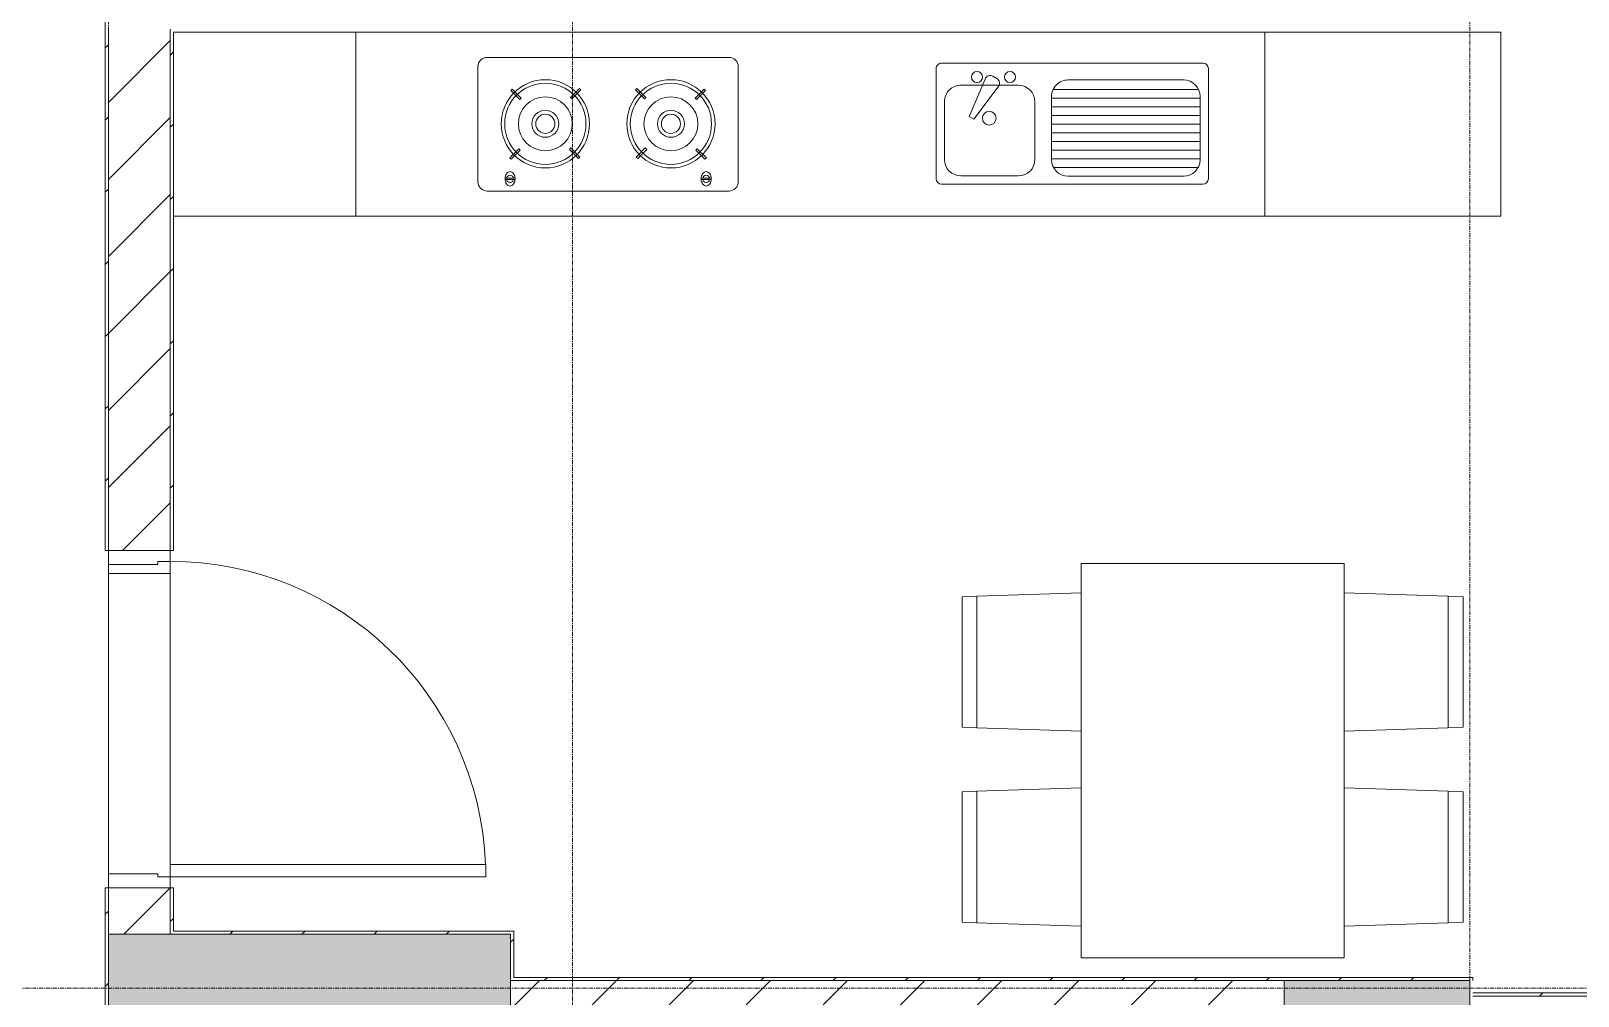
# Model space of a CAD drawing. Header units: millimetres. Extents: x 5357 to 259384, y -16348 to 109893.
# Drawn here: x 44202 to 49203, y 53512 to 56631 of the extents above; entities that cross this region are included whole.
import ezdxf

# ---------------------------------------------------------------- set-up
doc = ezdxf.new("R2010")
doc.units = ezdxf.units.MM
doc.linetypes.add('Grid Line', pattern=[22.225, 12.7, -3.175, 3.175, -3.175])
for name, color, linetype, lineweight in [('0-1', 7, 'Continuous', 5), ('A-DETL-GENF', 92, 'Continuous', 9), ('A-DOOR', 31, 'Continuous', 9), ('A-DOOR-FRAM', 31, 'Continuous', 9), ('A-FLOR-1', 53, 'Continuous', 9), ('A-WALL', 113, 'Continuous', 9), ('A-WALL-3', 113, 'Continuous', 18), ('A-WALL-PATT', 111, 'Continuous', 9), ('A-WALL-PATT-2', 53, 'Continuous', 9), ('I-FURN', 30, 'Continuous', 9), ('I-FURN-1', 254, 'Continuous', 9), ('I-WALL-1', 9, 'Continuous', 18), ('I-WALL-3', 2, 'Continuous', 18), ('S-COLS-1', 253, 'Continuous', 5), ('S-COLS-2', 9, 'Continuous', 18), ('S-GRID-1', 1, 'Grid Line', 9)]:
    doc.layers.add(name, color=color, linetype=linetype, lineweight=lineweight)
pattern_1 = [(45, (0, 0), (-116.67262, 116.67262), [])]
pattern_2 = [(45, (0, 0), (-124.4508, 124.4508), [])]

# ---------------------------------------------------------------- blocks, each defined once
blk = doc.blocks.new('NCV_TKTC_KET CAU_rvt-1-TKCS_MB CẢNH QUAN CÂY XANH')
at = {"layer": 'S-COLS-1'}
for points in [[(44452.6, 53361.9), (45752.6, 53361.9), (45752.6, 53711.9), (44452.6, 53711.9), (44452.6, 53677.2)], [(48852.6, 53362.3), (48852.6, 53562.3), (48252.6, 53562.3), (48252.6, 53362.3)]]:
    blk.add_hatch(color=256, dxfattribs=at).paths.add_polyline_path(points)
at = {"layer": 'S-COLS-2'}
for p, q in [((44452.6, 53711.9), (44452.6, 53361.9)), ((45752.6, 53711.9), (44452.6, 53711.9)), ((45752.6, 53361.9), (45752.6, 53711.9)), ((48252.6, 53562.3), (48252.6, 53362.3)), ((48852.6, 53562.3), (48252.6, 53562.3)), ((48852.6, 53362.3), (48852.6, 53562.3))]:
    blk.add_line(p, q, dxfattribs=at)
blk = doc.blocks.new('HE BEP A - HE BEP A-431959-TKCS_MB CẢNH QUAN CÂY XANH')
at = {"layer": 'I-FURN'}
for p, q in [((3.5, -11), (765.9, -11)), ((3.5, -605.3), (3.5, -11)), ((765.9, -11), (765.9, -605.3)), ((765.9, -11), (765.9, -605.3)), ((4293.5, -11), (765.9, -11)), ((3703.5, -605.3), (3703.5, -11)), ((3279.1, -92.2), (2497.5, -92.2)), ((948.4, -131.7), (948.4, -487.8)), ((1810.5, -114.2), (965.9, -114.2)), ((1028.4, -139.9), (1401.8, -139.9)), ((1562.5, -140.8), (1747.9, -140.8)), ((1828, -487.8), (1828, -131.7)), ((2467.5, -494.2), (2467.5, -122.2)), ((2555.1, -129.3), (2587.6, -129.3)), ((2555.1, -133.3), (2555.1, -129.3)), ((2587.6, -133.3), (2555.1, -133.3)), ((2587.6, -129.3), (2587.6, -133.3)), ((3189, -129.3), (3189, -133.3)), ((3221.5, -129.3), (3189, -129.3)), ((3189, -133.3), (3221.5, -133.3)), ((3221.5, -133.3), (3221.5, -129.3)), ((3309.1, -494.2), (3309.1, -122.2)), ((975, -397.7), (975, -193.3)), ((975, -195.9), (1455.1, -195.9)), ((981.5, -167.9), (1448.7, -167.9)), ((1455.1, -193.3), (1455.1, -397.7)), ((1509.1, -380.9), (1509.1, -194.2)), ((1801.3, -194.2), (1801.3, -380.9)), ((2575.3, -194.9), (2570.9, -199.3)), ((2570.9, -199.3), (2600, -228.4)), ((2604.4, -224), (2575.3, -194.9)), ((2792.8, -197.7), (2763.7, -226.8)), ((2797.2, -202), (2792.8, -197.7)), ((2979.4, -202), (2983.8, -197.7)), ((2983.8, -197.7), (3012.9, -226.8)), ((3172.2, -224), (3201.4, -194.9)), ((3205.8, -199.3), (3176.6, -228.4)), ((3201.4, -194.9), (3205.8, -199.3)), ((975, -223.9), (1455.1, -223.9)), ((2600, -228.4), (2604.4, -224)), ((2763.7, -226.8), (2768.1, -231.2)), ((2768.1, -231.2), (2797.2, -202)), ((3008.5, -231.2), (2979.4, -202)), ((3012.9, -226.8), (3008.5, -231.2)), ((3176.6, -228.4), (3172.2, -224)), ((975, -251.9), (1455.1, -251.9)), ((975, -279.9), (1455.1, -279.9)), ((975, -307.9), (1455.1, -307.9)), ((975, -335.9), (1455.1, -335.9)), ((1706.2, -324.4), (1627.3, -429.4)), ((1670.1, -454.1), (1721.6, -333.3)), ((1721.6, -333.3), (1706.2, -324.4)), ((975, -363.9), (1455.1, -363.9)), ((975, -391.9), (1455.1, -391.9)), ((2573.6, -416.8), (2602.8, -387.7)), ((2607.1, -392.1), (2578, -421.2)), ((2602.8, -387.7), (2607.1, -392.1)), ((2766.5, -394.9), (2770.8, -390.5)), ((2795.6, -424), (2766.5, -394.9)), ((2770.8, -390.5), (2800, -419.6)), ((3005.8, -390.5), (2976.7, -419.6)), ((2981.1, -424), (3010.2, -394.9)), ((3010.2, -394.9), (3005.8, -390.5)), ((3173.9, -387.7), (3169.5, -392.1)), ((3169.5, -392.1), (3198.6, -421.2)), ((3203, -416.8), (3173.9, -387.7)), ((979.9, -419.9), (1450.3, -419.9)), ((1747.9, -434.2), (1562.5, -434.2)), ((2578, -421.2), (2573.6, -416.8)), ((2800, -419.6), (2795.6, -424)), ((2976.7, -419.6), (2981.1, -424)), ((3198.6, -421.2), (3203, -416.8)), ((1401.8, -451.1), (1028.4, -451.1)), ((1644.6, -463.3), (1632.2, -456.1)), ((965.9, -505.3), (1810.5, -505.3)), ((3279.1, -524.2), (2497.5, -524.2)), ((765.9, -605.3), (3.5, -605.3)), ((765.9, -605.3), (4293.5, -605.3))]:
    blk.add_line(p, q, dxfattribs=at)
for centre, radius in [((2685.4, -309.4), 142.6), ((2685.4, -309.4), 131.3), ((3091.2, -309.4), 142.6), ((3091.2, -309.4), 131.3), ((2685.4, -309.4), 87.2), ((3091.2, -309.4), 87.2), ((2685.4, -309.4), 43.6), ((2685.4, -309.4), 30.9), ((3091.2, -309.4), 43.6), ((3091.2, -309.4), 30.9), ((1656.3, -327.5), 22.2), ((1589.4, -460.9), 17.8), ((1696.1, -460.9), 17.8)]:
    blk.add_circle(centre, radius, dxfattribs=at)
for centre, radius, start, end in [((2497.5, -122.2), 30, 90, 180), ((3279.1, -122.2), 30, 360, 90), ((965.9, -131.7), 17.5, 90, 180), ((1028.4, -193.3), 53.3, 90, 180), ((1401.8, -193.3), 53.3, 0, 90), ((1562.5, -194.2), 53.3, 90, 180), ((1747.9, -194.2), 53.3, 0, 90), ((1810.5, -131.7), 17.5, 0, 90), ((2588.6, -131.7), 33.5, 163.9419, 180), ((2588.6, -131.7), 33.5, 180, 196.0581), ((2580.1, -129.2), 24.7, 145.204, 163.9419), ((2580.1, -134.1), 24.7, 196.0581, 214.796), ((2571.3, -131.3), 11.6, 9.7177, 170.2823), ((2571.3, -131.3), 11.6, 189.9102, 350.0898), ((2574.8, -125.5), 18.1, 120.7976, 145.204), ((2574.8, -137.9), 18.1, 214.796, 239.2024), ((2571.4, -119.8), 11.5, 90, 120.7976), ((2571.4, -119.8), 11.5, 59.2024, 90), ((2568, -125.5), 18.1, 34.796, 59.2024), ((2568, -137.9), 18.1, 300.7976, 325.204), ((2562.6, -129.2), 24.7, 16.0581, 34.796), ((2562.6, -134.1), 24.7, 325.204, 343.9419), ((2554.1, -131.7), 33.5, 0, 16.0581), ((2554.1, -131.7), 33.5, 343.9419, 0), ((3222.5, -131.7), 33.5, 163.9419, 180), ((3222.5, -131.7), 33.5, 180, 196.0581), ((3214, -129.2), 24.7, 145.204, 163.9419), ((3214, -134.1), 24.7, 196.0581, 214.796), ((3208.7, -125.5), 18.1, 120.7976, 145.204), ((3208.7, -137.9), 18.1, 214.796, 239.2024), ((3205.3, -131.3), 11.6, 9.7177, 170.2823), ((3205.3, -131.3), 11.6, 189.9102, 350.0898), ((3205.3, -119.8), 11.5, 90, 120.7976), ((3205.3, -119.8), 11.5, 59.2024, 90), ((3201.9, -125.5), 18.1, 34.796, 59.2024), ((3201.9, -137.9), 18.1, 300.7976, 325.204), ((3196.5, -129.2), 24.7, 16.0581, 34.796), ((3196.5, -134.1), 24.7, 325.204, 343.9419), ((3188, -131.7), 33.5, 0, 16.0581), ((3188, -131.7), 33.5, 343.9419, 0), ((2571.4, -143.6), 11.5, 239.2024, 270), ((2571.4, -143.6), 11.5, 270, 300.7976), ((3205.3, -143.6), 11.5, 239.2024, 270), ((3205.3, -143.6), 11.5, 270, 300.7976), ((1028.4, -397.7), 53.3, 180, 270), ((1401.8, -397.7), 53.3, 270, 0), ((1562.5, -380.9), 53.3, 180, 270), ((1747.9, -380.9), 53.3, 270, 0), ((1641, -440.7), 17.8, 140.5382, 240.0479), ((965.9, -487.8), 17.5, 180, 270), ((1653.4, -447.9), 17.8, 240.0479, 339.4621), ((1810.5, -487.8), 17.5, 270, 0), ((2497.5, -494.2), 30, 180, 270), ((3279.1, -494.2), 30, 270, 0)]:
    blk.add_arc(centre, radius, start, end, dxfattribs=at)
at = {"layer": 'I-FURN-1'}
for p, q in [((3.5, -11), (4293.5, -11)), ((3.5, -605.3), (3.5, -11)), ((4293.5, -605.3), (3.5, -605.3))]:
    blk.add_line(p, q, dxfattribs=at)
blk = doc.blocks.new('RES_BAN AN 1 - RES_BAN AN 1-V28-TKCS_MB CẢNH QUAN CÂY XANH')
at = {"layer": 'I-FURN-1'}
for p, q in [((-425, 0), (-425, -1275)), ((425, 0), (-425, 0)), ((425, -1275), (425, 0)), ((-761.9, -113.5), (-809.6, -115.1)), ((-809.6, -115.1), (-809.6, -536.9)), ((-761.9, -113.5), (-425, -102.3)), ((-761.9, -538.5), (-761.9, -113.5)), ((-761.9, -538.5), (-761.9, -113.5)), ((-425, -102.3), (-425, -549.7)), ((425, -102.3), (425, -549.7)), ((761.9, -113.5), (425, -102.3)), ((761.9, -538.5), (761.9, -113.5)), ((761.9, -113.5), (761.9, -538.5)), ((809.6, -115.1), (761.9, -113.5)), ((809.6, -536.9), (809.6, -115.1)), ((-809.6, -536.9), (-761.9, -538.5)), ((-425, -549.7), (-761.9, -538.5)), ((425, -549.7), (761.9, -538.5)), ((761.9, -538.5), (809.6, -536.9)), ((-809.6, -745.3), (-761.9, -743.8)), ((-809.6, -1167.2), (-809.6, -745.3)), ((-761.9, -743.8), (-425, -732.5)), ((-761.9, -1168.8), (-761.9, -743.8)), ((-761.9, -743.8), (-761.9, -1168.8)), ((-425, -732.5), (-425, -1180)), ((425, -732.5), (425, -1180)), ((761.9, -743.8), (425, -732.5)), ((761.9, -743.8), (809.6, -745.3)), ((761.9, -1168.8), (761.9, -743.8)), ((761.9, -1168.8), (761.9, -743.8)), ((809.6, -745.3), (809.6, -1167.2)), ((-761.9, -1168.8), (-809.6, -1167.2)), ((-425, -1180), (-761.9, -1168.8)), ((425, -1180), (761.9, -1168.8)), ((809.6, -1167.2), (761.9, -1168.8)), ((-425, -1275), (425, -1275))]:
    blk.add_line(p, q, dxfattribs=at)
blk = doc.blocks.new('NCV_TKTC_TANG 1_rvt-1-TKCS_MB CẢNH QUAN CÂY XANH')
at = {"layer": 'A-WALL-PATT-2'}
h = blk.add_hatch(dxfattribs=at)
h.set_pattern_fill('FP_10', color=256, style=0, pattern_type=2)
h.set_pattern_definition(pattern_1)
h.paths.add_polyline_path([(44652.6, 53711.9), (44662.6, 53711.9), (44662.6, 53861.9), (44652.6, 53861.9)])
h.paths.add_polyline_path([(44662.6, 54951.9), (44662.6, 56636.9), (44652.6, 56635.9), (44652.6, 54951.9)])
h = blk.add_hatch(dxfattribs=at)
h.set_pattern_fill('FP_10', color=256, style=0, pattern_type=2)
h.set_pattern_definition(pattern_1)
h.paths.add_polyline_path([(45762.6, 53711.9), (45762.6, 53721.9), (44662.6, 53721.9), (44662.6, 53711.9), (45752.6, 53711.9)])
h = blk.add_hatch(dxfattribs=at)
h.set_pattern_fill('FP_10', color=256, style=0, pattern_type=2)
h.set_pattern_definition(pattern_1)
h.paths.add_polyline_path([(45752.6, 53571.9), (45762.6, 53571.9), (45762.6, 53711.9), (45752.6, 53711.9)])
h = blk.add_hatch(dxfattribs=at)
h.set_pattern_fill('FP_10', color=256, style=0, pattern_type=2)
h.set_pattern_definition(pattern_1)
h.paths.add_polyline_path([(48852.6, 53561.9), (48862.6, 53561.9), (48862.6, 53571.9), (45752.6, 53571.9), (45752.6, 53561.9), (47722.3, 53561.9)])
h = blk.add_hatch(dxfattribs=at)
h.set_pattern_fill('FP_10', color=256, style=0, pattern_type=2)
h.set_pattern_definition(pattern_1)
h.paths.add_polyline_path([(52742.6, 53511.9), (52742.6, 53521.9), (48862.6, 53521.9), (48862.6, 53511.9), (51353.6, 53511.9)])
at = {"layer": 'A-FLOR-1'}
for p, q in [((44652.6, 54916.9), (44652.6, 53896.9)), ((44452.6, 54877.4), (44452.6, 53906.9)), ((44652.6, 54877.4), (44452.6, 54877.4)), ((44652.6, 53896.9), (44652.6, 54877.4))]:
    blk.add_line(p, q, dxfattribs=at)
at = {"layer": 'I-WALL-1'}
for p, q in [((44652.6, 56636.9), (44652.6, 54951.9)), ((44662.6, 54951.9), (44662.6, 56626.9)), ((44652.6, 54951.9), (44662.6, 54951.9)), ((44662.6, 53861.9), (44652.6, 53861.9)), ((44652.6, 53861.9), (44652.6, 53711.9)), ((44662.6, 53721.9), (44662.6, 53861.9)), ((44652.6, 53711.9), (44662.6, 53711.9)), ((45762.6, 53721.9), (44662.6, 53721.9)), ((44662.6, 53711.9), (45752.6, 53711.9)), ((45752.6, 53711.9), (45752.6, 53571.9)), ((45762.6, 53711.9), (45762.6, 53721.9)), ((45762.6, 53571.9), (45762.6, 53711.9)), ((45752.6, 53571.9), (45752.6, 53561.9)), ((45752.6, 53561.9), (48852.6, 53561.9)), ((48862.6, 53571.9), (45762.6, 53571.9)), ((48862.6, 53561.9), (48862.6, 53571.9)), ((52742.6, 53521.9), (48862.6, 53521.9)), ((48862.6, 53511.9), (52742.6, 53511.9))]:
    blk.add_line(p, q, dxfattribs=at)
at = {"layer": 'I-FURN-1', "rotation": 180}
for name, p in [('HE BEP A - HE BEP A-431959-TKCS_MB CẢNH QUAN CÂY XANH', (48956.1, 56021.6)), ('RES_BAN AN 1 - RES_BAN AN 1-V28-TKCS_MB CẢNH QUAN CÂY XANH', (48021.3, 53635.2))]:
    blk.add_blockref(name, p, dxfattribs=at)
blk = doc.blocks.new('FD_05 - FD_05-1000x2200mm-835434-TKCS_MB CẢNH QUAN CÂY XANH')
at = {"layer": 'A-DETL-GENF'}
for p, q in [((470, 100), (470, 1120)), ((470, 1120), (510, 1120)), ((510, 1120), (510, 100)), ((510, 100), (470, 100))]:
    blk.add_line(p, q, dxfattribs=at)
blk.add_arc((510, 100), 1020, 92.2475, 180, dxfattribs=at)
at = {"layer": 'A-DOOR-FRAM'}
for p, q in [((-510, 100), (-545, 100)), ((-545, 100), (-545, -100)), ((-510, 60), (-510, 100)), ((-500, 60), (-510, 60)), ((-500, -100), (-500, 60)), ((510, 60), (500, 60)), ((500, 60), (500, -100)), ((545, 100), (510, 100)), ((510, 100), (510, 60)), ((545, -100), (545, 100)), ((-545, -100), (-500, -100)), ((500, -100), (545, -100))]:
    blk.add_line(p, q, dxfattribs=at)

msp = doc.modelspace()

# ---------------------------------------------------------------- hatches: boundary and pattern name
at = {"layer": 'A-WALL-PATT'}
h = msp.add_hatch(dxfattribs=at)
h.set_pattern_fill('FP_41', color=256, style=0, pattern_type=2)
h.set_pattern_definition(pattern_1)
h.paths.add_polyline_path([(44452.6, 49151.9), (44452.6, 51761.9), (44442.6, 51761.9), (44442.6, 49151.9)])
h.paths.add_polyline_path([(44442.6, 52751.9), (44452.6, 52751.9), (44452.6, 53861.9), (44442.6, 53861.9), (44442.6, 52757.8)])
h.paths.add_polyline_path([(44452.6, 54951.9), (44452.6, 62061.9), (44442.6, 62061.9), (44442.6, 54951.9), (44452.6, 54951.9)])
h.paths.add_polyline_path([(44452.6, 63151.9), (44452.6, 63151.9), (44452.6, 70111.9), (44442.6, 70111.9), (44442.6, 63151.9)])
h = msp.add_hatch(dxfattribs=at)
h.set_pattern_fill('FP_1', color=256, style=0, pattern_type=2)
h.set_pattern_definition(pattern_2)
h.paths.add_polyline_path([(44612.6, 53711.9), (44652.6, 53711.9), (44652.6, 53861.9), (44452.6, 53861.9), (44452.6, 53711.9)])
h.paths.add_polyline_path([(44652.6, 54951.9), (44652.6, 56635.3), (44452.6, 56635.3), (44452.6, 54951.9), (44612.6, 54951.9)])
h.paths.add_polyline_path([(44452.6, 56835.3), (44652.6, 56835.3), (44652.6, 61511.9), (44452.6, 61511.9), (44452.6, 57622.2)])
h = msp.add_hatch(dxfattribs=at)
h.set_pattern_fill('FP_1', color=256, style=0, pattern_type=2)
h.set_pattern_definition(pattern_2)
h.paths.add_polyline_path([(47722.3, 53362.3), (48252.6, 53362.3), (48252.6, 53562.3), (45752.6, 53562.3), (45752.6, 53362.3), (46511.9, 53362.3)])

# ---------------------------------------------------------------- linework, layer by layer
at = {"layer": 'A-WALL'}
for p, q in [((44452.6, 56635.3), (44452.6, 54951.9)), ((44452.6, 54951.9), (44452.6, 56635.3)), ((44452.6, 53906.9), (44452.6, 54906.9)), ((44652.6, 54916.9), (44652.6, 53896.9)), ((44452.6, 53861.9), (44452.6, 53711.9)), ((44452.6, 53711.9), (44452.6, 53861.9))]:
    msp.add_line(p, q, dxfattribs=at)
at = {"layer": 'A-WALL-3'}
for p, q in [((44652.6, 54951.9), (44652.6, 56635.3)), ((44652.6, 53711.9), (44652.6, 53861.9)), ((44452.6, 53711.9), (44652.6, 53711.9)), ((48252.6, 53562.3), (45752.6, 53562.3)), ((45752.6, 53562.3), (45752.6, 53362.3)), ((48252.6, 53362.3), (48252.6, 53562.3))]:
    msp.add_line(p, q, dxfattribs=at)
at = {"layer": 'I-WALL-3'}
for p, q in [((44442.6, 62061.9), (44442.6, 54951.9)), ((44442.6, 54951.9), (44452.6, 54951.9)), ((44442.6, 53861.9), (44442.6, 52751.9)), ((44452.6, 53861.9), (44442.6, 53861.9)), ((44452.6, 53361.9), (44452.6, 53711.9))]:
    msp.add_line(p, q, dxfattribs=at)
at = {"layer": 'S-GRID-1'}
for p, q in [((44452.6, 20960.6), (44452.6, 80482.7)), ((45952.6, 20960.6), (45952.6, 80482.7)), ((48852.6, 20960.6), (48852.6, 80482.7)), ((130319.3, 53536.9), (29351.8, 53536.9))]:
    msp.add_line(p, q, dxfattribs=at)

# ---------------------------------------------------------------- block references
at = {"layer": '0-1'}
for name in ['NCV_TKTC_KET CAU_rvt-1-TKCS_MB CẢNH QUAN CÂY XANH', 'NCV_TKTC_TANG 1_rvt-1-TKCS_MB CẢNH QUAN CÂY XANH']:
    msp.add_blockref(name, (0, 0), dxfattribs=at)
at = {"layer": 'A-DOOR', "rotation": 269.9999999999999}
msp.add_blockref('FD_05 - FD_05-1000x2200mm-835434-TKCS_MB CẢNH QUAN CÂY XANH', (44552.6, 54406.9), dxfattribs=at)

doc.saveas('drawing.dxf')
